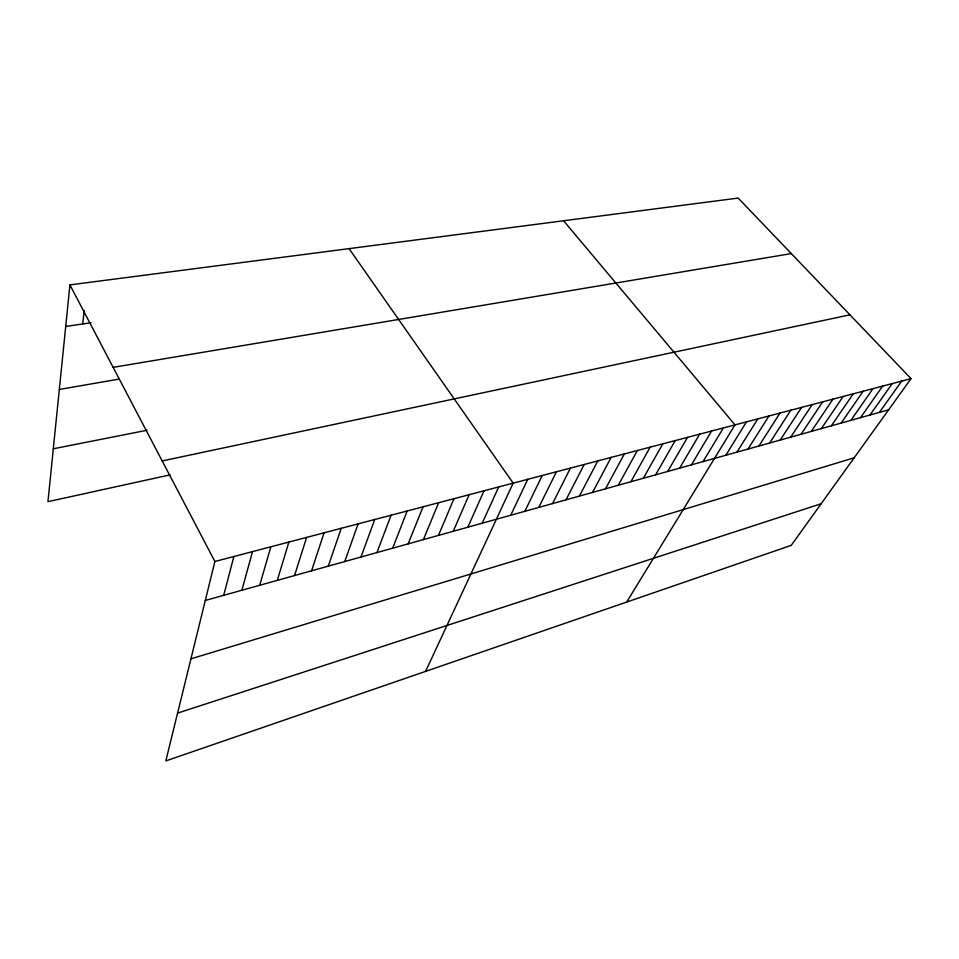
<?xml version="1.0" encoding="UTF-8"?>
<svg xmlns="http://www.w3.org/2000/svg" width="959" height="959" viewBox="0 0 959 959"><rect width="100%" height="100%" fill="white"/><g stroke="black" fill="none" stroke-linecap="round" stroke-linejoin="round"><path stroke-width="1.44" d="M69.923 284.895L214.888 561.495L165.811 760.919L791.247 545.347L911.05 378.637L738.166 198.081L69.923 284.895L47.95 501.665L169.959 474.897M82.702 323.962L84.2 310.668M223.735 595.311L233.864 556.508M241.872 590.253L252.517 551.605M259.709 585.278L270.846 546.786M277.271 580.375L288.887 542.051M294.545 575.556L306.616 537.4M311.543 570.821L324.07 532.808M328.278 566.146L341.236 528.301M344.749 561.554L358.115 523.866M360.968 557.035L374.741 519.502M376.935 552.576L391.092 515.211M392.663 548.188L407.191 510.979M408.15 543.873L423.039 506.82M423.398 539.617L438.635 502.72M438.431 535.422L454.003 498.68M453.235 531.286L469.131 494.712M467.824 527.222L484.031 490.792M482.197 523.206L498.704 486.944M425.604 671.384L513.161 483.144L349.064 248.633M510.715 515.259L527.798 479.296M524.849 511.315L542.207 475.52M538.778 507.431L556.412 471.792M552.516 503.595L570.401 468.112M566.038 499.819L584.187 464.492M579.38 496.103L597.757 460.919M592.542 492.435L611.147 457.407M605.501 488.814L624.333 453.943M618.291 485.242L637.339 450.526M630.902 481.73L650.154 447.17M643.333 478.265L662.789 443.849M655.608 474.837L675.244 440.577M667.704 471.456L687.531 437.352M679.643 468.136L699.65 434.163M691.415 464.851L711.59 431.023M703.043 461.603L723.386 427.93M626.671 602.072L735.002 424.873L563.568 220.762M725.831 455.249L746.474 421.864M736.991 452.133L757.79 418.891M748.02 449.052L768.962 415.954M758.905 446.019L779.979 413.065M769.645 443.022L790.851 410.212M780.254 440.061L801.592 407.383M790.731 437.136L812.177 404.602M801.077 434.259L822.642 401.857M811.29 431.406L832.963 399.148M821.372 428.589L843.153 396.475M831.333 425.808L853.222 393.825M841.175 423.063L863.16 391.212M850.897 420.354L872.978 388.635M860.511 417.68L882.676 386.093M869.993 415.031L892.254 383.576M879.367 412.418L901.712 381.095M177.571 713.124L821.144 503.751M190.937 658.833L854.169 457.791M205.298 600.454L888.633 409.829M214.888 561.495L911.05 378.637M162.191 460.943L849.95 314.828M53.308 448.788L146.991 430.267M59.326 389.45L118.904 379.129M113.138 367.357L791.319 253.584M65.703 326.456L91.069 322.727"/></g></svg>
